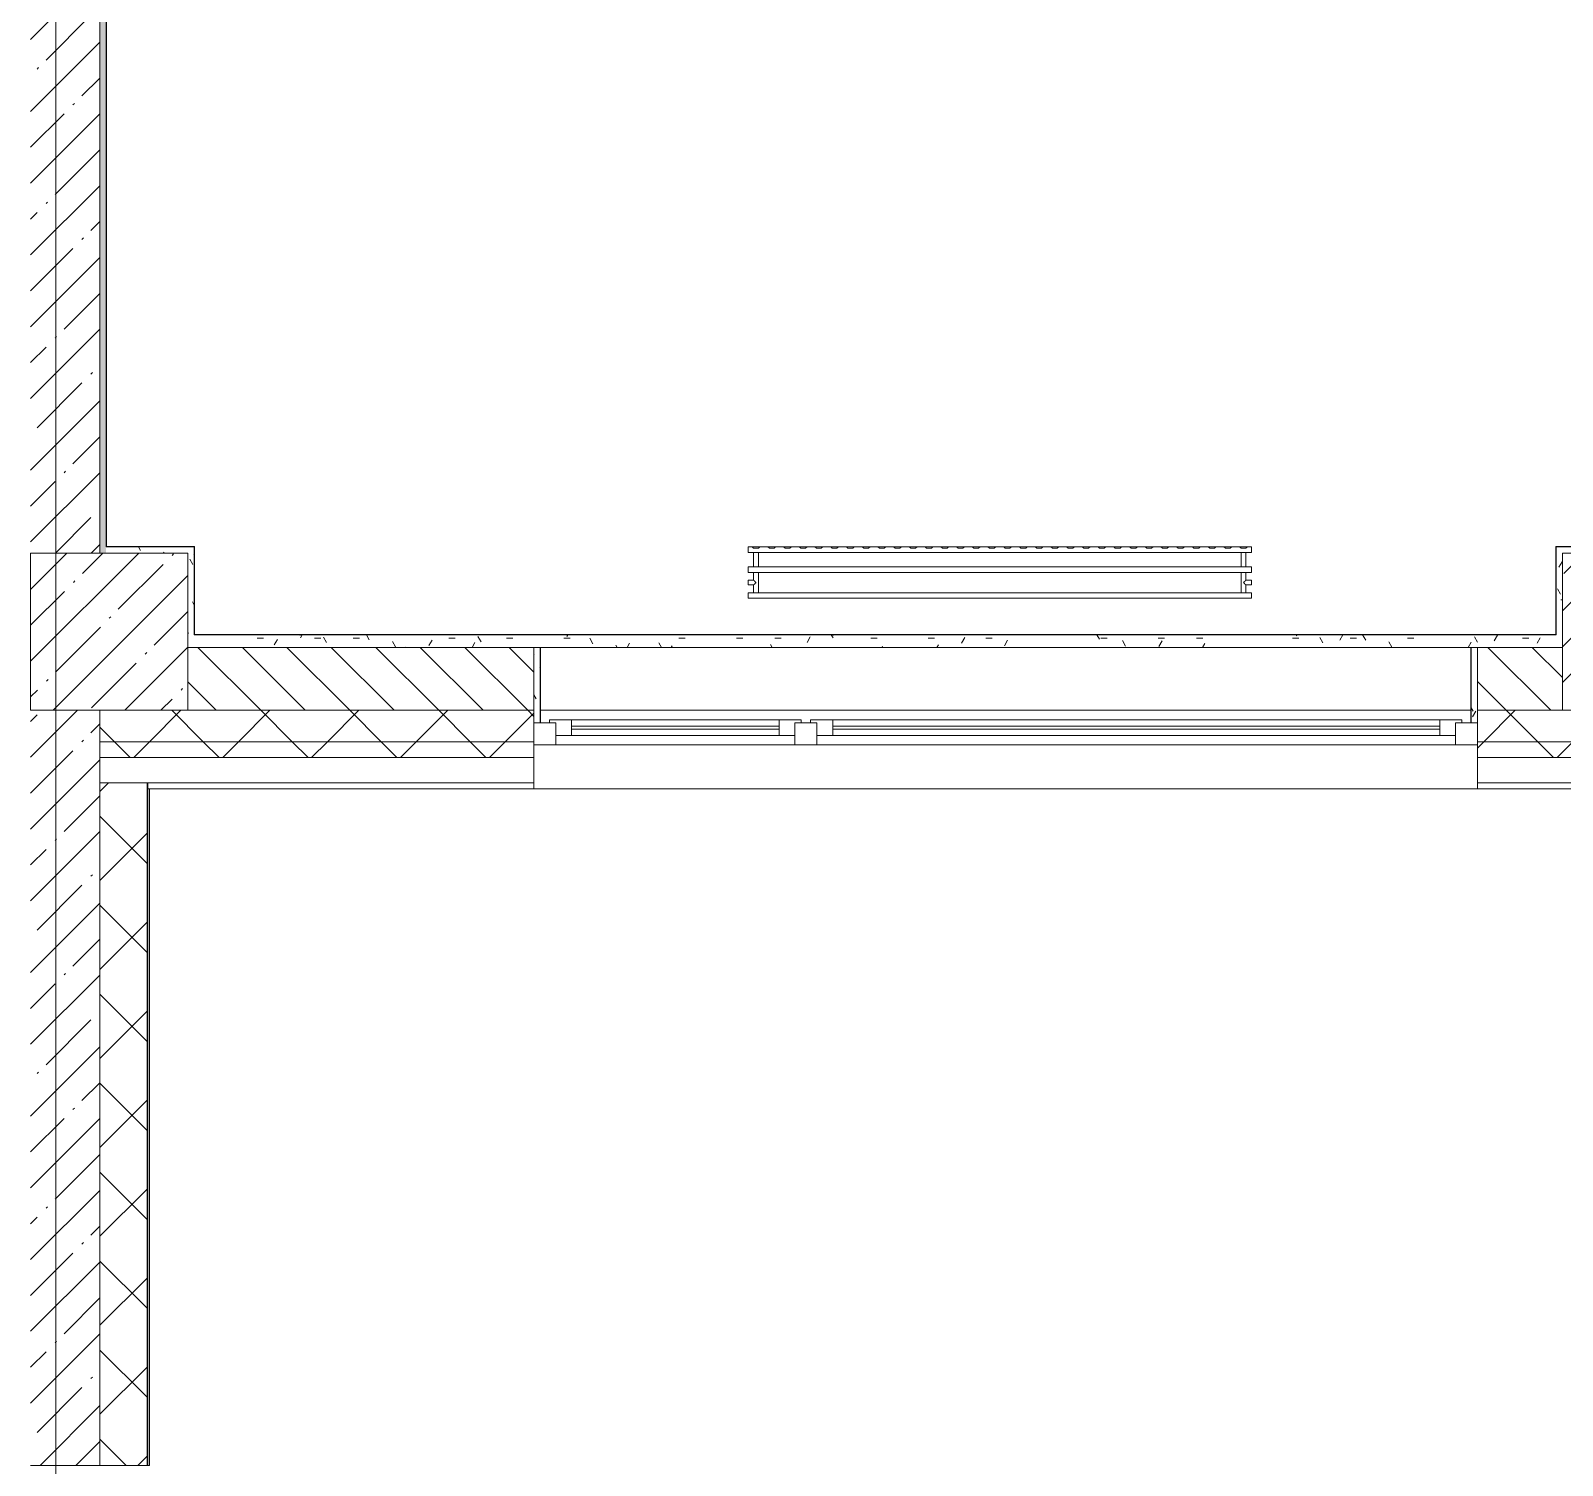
# Model space of a CAD drawing. Header units: millimetres. Extents: x -1113 to 415037, y -3642 to 354837.
# Drawn here: x 364707 to 369577, y 1150 to 5711 of the extents above; entities that cross this region are included whole.
import ezdxf

# ---------------------------------------------------------------- set-up
doc = ezdxf.new("R2010")
doc.units = ezdxf.units.MM
for name, color, linetype, lineweight in [('A-FLOR', 7, 'Continuous', 9), ('A-GLAZ', 7, 'Continuous', 9), ('A-GLAZ-1', 7, 'Continuous', 5), ('A-WALL', 7, 'Continuous', 5), ('I-WALL', 7, 'Continuous', 5), ('S-COLS', 7, 'Continuous', 9), ('S-COLS-1', 7, 'Continuous', 5), ('Оси', 7, 'Continuous', 9)]:
    doc.layers.add(name, color=color, linetype=linetype, lineweight=lineweight)
for name, color, linetype, lineweight, true_color in [('A-WALL-1', 9, 'Continuous', 5, 0x808080), ('A-WALL-FNSH-1', 9, 'Continuous', 5, 0x808080), ('M-EQPM-1', 7, 'Continuous', 9, 0xb2b2b2)]:
    doc.layers.add(name, color=color, linetype=linetype, lineweight=lineweight, true_color=true_color)
pattern_1 = [(45, (289227.4, 1e-08), (-141.42136, 141.42136), []), (135, (289227.4, 1e-08), (-141.42136, -141.42136), [])]
pattern_2 = [(0, (289227.4, 1e-08), (243.84, 60.96), [20.117, -162.763, 20.117, -162.763, -975.36]), (0, (289227.4, 1e-08), (243.84, 60.96), [-365.76, 20.117, -345.643, 20.117, -162.763, -426.72]), (0, (289227.4, 1e-08), (243.84, 60.96), [-914.4, 20.117, -101.803, 20.117, -284.683]), (120, (289318.84, 30.48), (-174.71291, 180.691634), [20.117, -162.763, 20.117, -162.763, -975.36]), (120, (289318.84, 30.48), (-174.71291, 180.691634), [-365.76, 20.117, -345.643, 20.117, -162.763, -426.72]), (120, (289318.84, 30.48), (-174.71291, 180.691634), [-914.4, 20.117, -101.803, 20.117, -284.683]), (240, (289349.32, 152.4), (-69.12709, -241.651634), [20.117, -162.763, 20.117, -162.763, -975.36]), (240, (289349.32, 152.4), (-69.12709, -241.651634), [-365.76, 20.117, -345.643, 20.117, -162.763, -426.72]), (240, (289349.32, 152.4), (-69.12709, -241.651634), [-914.4, 20.117, -101.803, 20.117, -284.683])]

# ---------------------------------------------------------------- blocks, each defined once
blk = doc.blocks.new('BSC_Колонна _Прямоугольная - 500х500-V524-Объем проектирования 3 этажа')
at = {"layer": 'S-COLS-1'}
h = blk.add_hatch(dxfattribs=at)
h.set_pattern_fill('FP_17', color=256, style=0, pattern_type=2)
h.set_pattern_definition([(45, (-75730, -3800), (-114.04925, 114.04925), []), (45, (-75615.95, -3800), (-114.04925, 114.04925), [201.613, -40.323, 6.706, -33.617])])
h.paths.add_polyline_path([(-30, -250), (250, -250), (250, 250), (-250, 250), (-250, -250), (-42.6, -250)])
for p, q in [((250, 250), (-250, 250)), ((-250, 250), (-250, -250)), ((250, -250), (250, 250)), ((-250, -250), (250, -250))]:
    blk.add_line(p, q, dxfattribs=at)
blk = doc.blocks.new('BSC_Колонна _Прямоугольная - 500х500-V525-Объем проектирования 3 этажа')
at = {"layer": 'S-COLS-1'}
h = blk.add_hatch(dxfattribs=at)
h.set_pattern_fill('FP_18', color=256, style=0, pattern_type=2)
h.set_pattern_definition([(45, (-80600, -3800), (-114.04925, 114.04925), []), (45, (-80485.95, -3800), (-114.04925, 114.04925), [201.613, -40.323, 6.706, -33.617])])
h.paths.add_polyline_path([(-250, -250), (250, -250), (250, 250), (-250, 250), (-250, -179.9)])
for p, q in [((250, 250), (-250, 250)), ((-250, 250), (-250, -250)), ((250, -250), (250, 250)), ((-250, -250), (250, -250))]:
    blk.add_line(p, q, dxfattribs=at)
blk = doc.blocks.new('120_Окно_СКБ_2Ст - 120_Окно_СКБ_2Ст 3000х2500 _мал_створка слева_-22809161-Объем проектирования 3 этажа')
at = {"layer": 'A-GLAZ'}
for p, q in [((-1500, -75), (-1500, -5)), ((-1500, -5), (-1430, -5)), ((-1430, -5), (-1430, -75)), ((600, -35), (-1430, -35)), ((-1430, -35), (-1430, -75)), ((-1380, -85), (-1380, -35)), ((550, -85), (550, -35)), ((600, -75), (600, -5)), ((600, -5), (670, -5)), ((600, -75), (600, -35)), ((670, -5), (670, -75)), ((1430, -35), (670, -35)), ((670, -35), (670, -75)), ((720, -85), (720, -35)), ((1380, -85), (1380, -35)), ((1430, -75), (1430, -5)), ((1430, -5), (1500, -5)), ((1430, -75), (1430, -35)), ((1500, -5), (1500, -75)), ((-1430, -75), (-1500, -75)), ((-1430, -75), (-1450, -75)), ((-1450, -75), (-1450, -85)), ((-1450, -85), (620, -85)), ((620, -85), (-1450, -85)), ((670, -75), (600, -75)), ((620, -75), (600, -75)), ((620, -85), (620, -75)), ((670, -75), (650, -75)), ((650, -75), (650, -85)), ((650, -85), (1450, -85)), ((1450, -85), (650, -85)), ((1500, -75), (1430, -75)), ((1450, -75), (1430, -75)), ((1450, -85), (1450, -75))]:
    blk.add_line(p, q, dxfattribs=at)
at = {"layer": 'A-GLAZ-1'}
for p, q in [((1500, -5), (-1500, -5)), ((-1480, -75), (-1450, -75)), ((-1380, -55), (550, -55)), ((550, -65), (-1380, -65)), ((620, -75), (650, -75)), ((720, -55), (1380, -55)), ((1380, -65), (720, -65)), ((1450, -75), (1480, -75))]:
    blk.add_line(p, q, dxfattribs=at)
blk = doc.blocks.new('radiator_prado_classic_z_tip_30_po exemplyaru - Classic Z Тип 30-500-V671-Объем проектирования 3 этажа')
at = {"layer": 'M-EQPM-1'}
for p, q in [((0, 228), (0, 210)), ((1600, 228), (0, 228)), ((0, 210), (0, 228)), ((0, 228), (12.5, 228)), ((0, 210), (1600, 210)), ((17.8, 210), (0, 210)), ((12.5, 228), (37.5, 228)), ((37.5, 228), (12.5, 228)), ((12.5, 228), (37.5, 228)), ((12.5, 228), (17.5, 223)), ((12.5, 228), (17.5, 223)), ((32.5, 223), (17.5, 223)), ((17.5, 223), (32.5, 223)), ((17.5, 210), (17.5, 164)), ((17.5, 210), (17.5, 164)), ((17.8, 210), (17.5, 210)), ((17.5, 210), (17.8, 210)), ((17.8, 210), (17.5, 210)), ((17.5, 210), (32.5, 210)), ((19.7, 210), (17.8, 210)), ((17.8, 210), (19.7, 210)), ((32.2, 210), (17.8, 210)), ((21.2, 210), (19.7, 210)), ((19.7, 210), (25, 210)), ((32.2, 210), (21.2, 210)), ((25, 210), (28.7, 210)), ((28.7, 210), (32.2, 210)), ((32.5, 210), (32.2, 210)), ((32.2, 210), (32.5, 210)), ((32.5, 210), (32.2, 210)), ((1567.8, 210), (32.2, 210)), ((32.5, 223), (37.5, 228)), ((37.5, 228), (32.5, 223)), ((32.5, 164), (32.5, 210)), ((32.5, 164), (32.5, 210)), ((37.5, 228), (62.5, 228)), ((62.5, 228), (87.5, 228)), ((87.5, 228), (62.5, 228)), ((62.5, 228), (87.5, 228)), ((62.5, 228), (67.5, 223)), ((62.5, 228), (67.5, 223)), ((82.5, 223), (67.5, 223)), ((67.5, 223), (82.5, 223)), ((82.5, 223), (87.5, 228)), ((87.5, 228), (82.5, 223)), ((87.5, 228), (112.5, 228)), ((112.5, 228), (137.5, 228)), ((137.5, 228), (112.5, 228)), ((112.5, 228), (137.5, 228)), ((112.5, 228), (117.5, 223)), ((112.5, 228), (117.5, 223)), ((132.5, 223), (117.5, 223)), ((117.5, 223), (132.5, 223)), ((132.5, 223), (137.5, 228)), ((137.5, 228), (132.5, 223)), ((137.5, 228), (162.5, 228)), ((162.5, 228), (187.5, 228)), ((187.5, 228), (162.5, 228)), ((162.5, 228), (187.5, 228)), ((162.5, 228), (167.5, 223)), ((162.5, 228), (167.5, 223)), ((182.5, 223), (167.5, 223)), ((167.5, 223), (182.5, 223)), ((182.5, 223), (187.5, 228)), ((187.5, 228), (182.5, 223)), ((189, 228), (212.5, 228)), ((212.5, 228), (237.5, 228)), ((237.5, 228), (212.5, 228)), ((212.5, 228), (237.5, 228)), ((212.5, 228), (217.5, 223)), ((212.5, 228), (217.5, 223)), ((232.5, 223), (217.5, 223)), ((217.5, 223), (232.5, 223)), ((232.5, 223), (237.5, 228)), ((237.5, 228), (232.5, 223)), ((237.5, 228), (262.5, 228)), ((262.5, 228), (287.5, 228)), ((287.5, 228), (262.5, 228)), ((262.5, 228), (287.5, 228)), ((262.5, 228), (267.5, 223)), ((262.5, 228), (267.5, 223)), ((282.5, 223), (267.5, 223)), ((267.5, 223), (282.5, 223)), ((282.5, 223), (287.5, 228)), ((287.5, 228), (282.5, 223)), ((287.5, 228), (312.5, 228)), ((312.5, 228), (337.5, 228)), ((337.5, 228), (312.5, 228)), ((312.5, 228), (337.5, 228)), ((312.5, 228), (317.5, 223)), ((312.5, 228), (317.5, 223)), ((332.5, 223), (317.5, 223)), ((317.5, 223), (332.5, 223)), ((332.5, 223), (337.5, 228)), ((337.5, 228), (332.5, 223)), ((337.5, 228), (362.5, 228)), ((362.5, 228), (387.5, 228)), ((387.5, 228), (362.5, 228)), ((362.5, 228), (387.5, 228)), ((362.5, 228), (367.5, 223)), ((362.5, 228), (367.5, 223)), ((382.5, 223), (367.5, 223)), ((367.5, 223), (382.5, 223)), ((382.5, 223), (387.5, 228)), ((387.5, 228), (382.5, 223)), ((387.5, 228), (412.5, 228)), ((412.5, 228), (437.5, 228)), ((437.5, 228), (412.5, 228)), ((412.5, 228), (437.5, 228)), ((412.5, 228), (417.5, 223)), ((412.5, 228), (417.5, 223)), ((432.5, 223), (417.5, 223)), ((417.5, 223), (432.5, 223)), ((432.5, 223), (437.5, 228)), ((437.5, 228), (432.5, 223)), ((437.5, 228), (462.5, 228)), ((462.5, 228), (487.5, 228)), ((487.5, 228), (462.5, 228)), ((462.5, 228), (487.5, 228)), ((462.5, 228), (467.5, 223)), ((462.5, 228), (467.5, 223)), ((482.5, 223), (467.5, 223)), ((467.5, 223), (482.5, 223)), ((482.5, 223), (487.5, 228)), ((487.5, 228), (482.5, 223)), ((487.5, 228), (512.5, 228)), ((512.5, 228), (537.5, 228)), ((537.5, 228), (512.5, 228)), ((512.5, 228), (537.5, 228)), ((512.5, 228), (517.5, 223)), ((512.5, 228), (517.5, 223)), ((532.5, 223), (517.5, 223)), ((517.5, 223), (532.5, 223)), ((532.5, 223), (537.5, 228)), ((537.5, 228), (532.5, 223)), ((537.5, 228), (562.5, 228)), ((562.5, 228), (587.5, 228)), ((587.5, 228), (562.5, 228)), ((562.5, 228), (587.5, 228)), ((562.5, 228), (567.5, 223)), ((562.5, 228), (567.5, 223)), ((582.5, 223), (567.5, 223)), ((567.5, 223), (582.5, 223)), ((582.5, 223), (587.5, 228)), ((587.5, 228), (582.5, 223)), ((587.5, 228), (612.5, 228)), ((612.5, 228), (637.5, 228)), ((637.5, 228), (612.5, 228)), ((612.5, 228), (637.5, 228)), ((612.5, 228), (617.5, 223)), ((612.5, 228), (617.5, 223)), ((632.5, 223), (617.5, 223)), ((617.5, 223), (632.5, 223)), ((632.5, 223), (637.5, 228)), ((637.5, 228), (632.5, 223)), ((637.5, 228), (662.5, 228)), ((662.5, 228), (687.5, 228)), ((687.5, 228), (662.5, 228)), ((662.5, 228), (687.5, 228)), ((662.5, 228), (667.5, 223)), ((662.5, 228), (667.5, 223)), ((682.5, 223), (667.5, 223)), ((667.5, 223), (682.5, 223)), ((682.5, 223), (687.5, 228)), ((687.5, 228), (682.5, 223)), ((687.5, 228), (712.5, 228)), ((712.5, 228), (737.5, 228)), ((737.5, 228), (712.5, 228)), ((712.5, 228), (737.5, 228)), ((712.5, 228), (717.5, 223)), ((712.5, 228), (717.5, 223)), ((732.5, 223), (717.5, 223)), ((717.5, 223), (732.5, 223)), ((732.5, 223), (737.5, 228)), ((737.5, 228), (732.5, 223)), ((737.5, 228), (762.5, 228)), ((762.5, 228), (787.5, 228)), ((787.5, 228), (762.5, 228)), ((762.5, 228), (787.5, 228)), ((762.5, 228), (767.5, 223)), ((762.5, 228), (767.5, 223)), ((782.5, 223), (767.5, 223)), ((767.5, 223), (782.5, 223)), ((782.5, 223), (787.5, 228)), ((787.5, 228), (782.5, 223)), ((787.5, 228), (812.5, 228)), ((812.5, 228), (837.5, 228)), ((837.5, 228), (812.5, 228)), ((812.5, 228), (837.5, 228)), ((812.5, 228), (817.5, 223)), ((812.5, 228), (817.5, 223)), ((832.5, 223), (817.5, 223)), ((817.5, 223), (832.5, 223)), ((832.5, 223), (837.5, 228)), ((837.5, 228), (832.5, 223)), ((837.5, 228), (862.5, 228)), ((862.5, 228), (887.5, 228)), ((887.5, 228), (862.5, 228)), ((862.5, 228), (887.5, 228)), ((862.5, 228), (867.5, 223)), ((862.5, 228), (867.5, 223)), ((882.5, 223), (867.5, 223)), ((867.5, 223), (882.5, 223)), ((882.5, 223), (887.5, 228)), ((887.5, 228), (882.5, 223)), ((887.5, 228), (912.5, 228)), ((912.5, 228), (937.5, 228)), ((937.5, 228), (912.5, 228)), ((912.5, 228), (937.5, 228)), ((912.5, 228), (917.5, 223)), ((912.5, 228), (917.5, 223)), ((932.5, 223), (917.5, 223)), ((917.5, 223), (932.5, 223)), ((932.5, 223), (937.5, 228)), ((937.5, 228), (932.5, 223)), ((937.5, 228), (962.5, 228)), ((962.5, 228), (987.5, 228)), ((987.5, 228), (962.5, 228)), ((962.5, 228), (987.5, 228)), ((962.5, 228), (967.5, 223)), ((962.5, 228), (967.5, 223)), ((982.5, 223), (967.5, 223)), ((967.5, 223), (982.5, 223)), ((982.5, 223), (987.5, 228)), ((987.5, 228), (982.5, 223)), ((987.5, 228), (1012.5, 228)), ((1012.5, 228), (1037.5, 228)), ((1037.5, 228), (1012.5, 228)), ((1012.5, 228), (1037.5, 228)), ((1012.5, 228), (1017.5, 223)), ((1012.5, 228), (1017.5, 223)), ((1032.5, 223), (1017.5, 223)), ((1017.5, 223), (1032.5, 223)), ((1032.5, 223), (1037.5, 228)), ((1037.5, 228), (1032.5, 223)), ((1037.5, 228), (1062.5, 228)), ((1062.5, 228), (1087.5, 228)), ((1087.5, 228), (1062.5, 228)), ((1062.5, 228), (1087.5, 228)), ((1062.5, 228), (1067.5, 223)), ((1062.5, 228), (1067.5, 223)), ((1082.5, 223), (1067.5, 223)), ((1067.5, 223), (1082.5, 223)), ((1082.5, 223), (1087.5, 228)), ((1087.5, 228), (1082.5, 223)), ((1087.5, 228), (1112.5, 228)), ((1112.5, 228), (1137.5, 228)), ((1137.5, 228), (1112.5, 228)), ((1112.5, 228), (1137.5, 228)), ((1112.5, 228), (1117.5, 223)), ((1112.5, 228), (1117.5, 223)), ((1132.5, 223), (1117.5, 223)), ((1117.5, 223), (1132.5, 223)), ((1132.5, 223), (1137.5, 228)), ((1137.5, 228), (1132.5, 223)), ((1137.5, 228), (1162.5, 228)), ((1162.5, 228), (1187.5, 228)), ((1187.5, 228), (1162.5, 228)), ((1162.5, 228), (1187.5, 228)), ((1162.5, 228), (1167.5, 223)), ((1162.5, 228), (1167.5, 223)), ((1182.5, 223), (1167.5, 223)), ((1167.5, 223), (1182.5, 223)), ((1182.5, 223), (1187.5, 228)), ((1187.5, 228), (1182.5, 223)), ((1187.5, 228), (1212.5, 228)), ((1212.5, 228), (1237.5, 228)), ((1237.5, 228), (1212.5, 228)), ((1212.5, 228), (1237.5, 228)), ((1212.5, 228), (1217.5, 223)), ((1212.5, 228), (1217.5, 223)), ((1232.5, 223), (1217.5, 223)), ((1217.5, 223), (1232.5, 223)), ((1232.5, 223), (1237.5, 228)), ((1237.5, 228), (1232.5, 223)), ((1237.5, 228), (1262.5, 228)), ((1262.5, 228), (1287.5, 228)), ((1287.5, 228), (1262.5, 228)), ((1262.5, 228), (1287.5, 228)), ((1262.5, 228), (1267.5, 223)), ((1262.5, 228), (1267.5, 223)), ((1282.5, 223), (1267.5, 223)), ((1267.5, 223), (1282.5, 223)), ((1282.5, 223), (1287.5, 228)), ((1287.5, 228), (1282.5, 223)), ((1287.5, 228), (1312.5, 228)), ((1312.5, 228), (1337.5, 228)), ((1337.5, 228), (1312.5, 228)), ((1312.5, 228), (1337.5, 228)), ((1312.5, 228), (1317.5, 223)), ((1312.5, 228), (1317.5, 223)), ((1332.5, 223), (1317.5, 223)), ((1317.5, 223), (1332.5, 223)), ((1332.5, 223), (1337.5, 228)), ((1337.5, 228), (1332.5, 223)), ((1337.5, 228), (1362.5, 228)), ((1362.5, 228), (1387.5, 228)), ((1387.5, 228), (1362.5, 228)), ((1362.5, 228), (1387.5, 228)), ((1362.5, 228), (1367.5, 223)), ((1362.5, 228), (1367.5, 223)), ((1382.5, 223), (1367.5, 223)), ((1367.5, 223), (1382.5, 223)), ((1382.5, 223), (1387.5, 228)), ((1387.5, 228), (1382.5, 223)), ((1387.5, 228), (1412.5, 228)), ((1412.5, 228), (1437.5, 228)), ((1437.5, 228), (1412.5, 228)), ((1412.5, 228), (1437.5, 228)), ((1412.5, 228), (1417.5, 223)), ((1412.5, 228), (1417.5, 223)), ((1432.5, 223), (1417.5, 223)), ((1417.5, 223), (1432.5, 223)), ((1432.5, 223), (1437.5, 228)), ((1437.5, 228), (1432.5, 223)), ((1437.5, 228), (1462.5, 228)), ((1462.5, 228), (1487.5, 228)), ((1487.5, 228), (1462.5, 228)), ((1462.5, 228), (1487.5, 228)), ((1462.5, 228), (1467.5, 223)), ((1462.5, 228), (1467.5, 223)), ((1482.5, 223), (1467.5, 223)), ((1467.5, 223), (1482.5, 223)), ((1482.5, 223), (1487.5, 228)), ((1487.5, 228), (1482.5, 223)), ((1487.5, 228), (1512.5, 228)), ((1512.5, 228), (1537.5, 228)), ((1537.5, 228), (1512.5, 228)), ((1512.5, 228), (1537.5, 228)), ((1512.5, 228), (1517.5, 223)), ((1512.5, 228), (1517.5, 223)), ((1532.5, 223), (1517.5, 223)), ((1517.5, 223), (1532.5, 223)), ((1532.5, 223), (1537.5, 228)), ((1537.5, 228), (1532.5, 223)), ((1537.5, 228), (1562.5, 228)), ((1562.5, 228), (1587.5, 228)), ((1587.5, 228), (1562.5, 228)), ((1562.5, 228), (1587.5, 228)), ((1562.5, 228), (1567.5, 223)), ((1562.5, 228), (1567.5, 223)), ((1582.5, 223), (1567.5, 223)), ((1567.5, 223), (1582.5, 223)), ((1567.5, 210), (1567.5, 164)), ((1567.5, 210), (1567.5, 164)), ((1567.8, 210), (1567.5, 210)), ((1567.5, 210), (1582.5, 210)), ((1567.8, 210), (1567.5, 210)), ((1567.5, 210), (1567.8, 210)), ((1582.2, 210), (1567.8, 210)), ((1568.5, 210), (1567.8, 210)), ((1567.8, 210), (1569.7, 210)), ((1582.2, 210), (1568.5, 210)), ((1569.7, 210), (1571.2, 210)), ((1571.2, 210), (1573.1, 210)), ((1573.1, 210), (1575, 210)), ((1575, 210), (1576.9, 210)), ((1576.9, 210), (1578.7, 210)), ((1578.7, 210), (1580.3, 210)), ((1580.3, 210), (1581.5, 210)), ((1581.5, 210), (1582.2, 210)), ((1582.5, 210), (1582.2, 210)), ((1582.5, 210), (1582.2, 210)), ((1582.2, 210), (1582.5, 210)), ((1600, 210), (1582.2, 210)), ((1582.5, 223), (1587.5, 228)), ((1587.5, 228), (1582.5, 223)), ((1582.5, 164), (1582.5, 210)), ((1582.5, 164), (1582.5, 210)), ((1587.5, 228), (1600, 228)), ((1600, 210), (1600, 228)), ((1600, 228), (1600, 210)), ((1600, 164), (0, 164)), ((0, 164), (0, 146)), ((0, 146), (0, 164)), ((0, 164), (17.8, 164)), ((17.8, 164), (17.5, 164)), ((17.5, 164), (17.8, 164)), ((17.8, 164), (17.5, 164)), ((17.5, 164), (32.5, 164)), ((32.2, 164), (17.8, 164)), ((17.8, 164), (32.2, 164)), ((32.2, 164), (17.8, 164)), ((32.5, 164), (32.2, 164)), ((32.2, 164), (32.5, 164)), ((32.5, 164), (32.2, 164)), ((32.2, 164), (1567.8, 164)), ((1567.8, 164), (1567.5, 164)), ((1567.5, 164), (1582.5, 164)), ((1567.8, 164), (1567.5, 164)), ((1567.5, 164), (1567.8, 164)), ((1582.2, 164), (1567.8, 164)), ((1573.1, 164), (1567.8, 164)), ((1567.8, 164), (1568.5, 164)), ((1568.5, 164), (1571.2, 164)), ((1571.2, 164), (1573.1, 164)), ((1578.7, 164), (1573.1, 164)), ((1573.1, 164), (1576.9, 164)), ((1576.9, 164), (1580.3, 164)), ((1582.2, 164), (1578.7, 164)), ((1580.3, 164), (1582.2, 164)), ((1582.5, 164), (1582.2, 164)), ((1582.5, 164), (1582.2, 164)), ((1582.2, 164), (1582.5, 164)), ((1582.2, 164), (1600, 164)), ((1600, 146), (1600, 164)), ((1600, 164), (1600, 146)), ((0, 146), (1600, 146)), ((18.5, 146), (0, 146)), ((17.5, 121.5), (0, 121.5)), ((17.5, 121.5), (0, 121.5)), ((0, 121.5), (0, 120.5)), ((0, 106.5), (0, 121.5)), ((0, 120.5), (0, 107.5)), ((0, 120.5), (0, 119.3)), ((0, 114), (0, 120.5)), ((0, 120.5), (0, 120.5)), ((0, 119.3), (0, 117.8)), ((0, 117.8), (0, 114)), ((0, 114), (0, 110.3)), ((0, 107.5), (0, 114)), ((0, 110.3), (0, 108.7)), ((0, 108.7), (0, 107.5)), ((0, 107.5), (0, 106.5)), ((0, 107.5), (0, 107.5)), ((0, 106.5), (17.5, 106.5)), ((0, 106.5), (17.5, 106.5)), ((17.5, 146), (17.5, 121.5)), ((17.5, 146), (17.5, 121.5)), ((17.5, 146), (18.5, 146)), ((18.5, 146), (17.5, 146)), ((17.5, 146), (18.5, 146)), ((32.5, 146), (17.5, 146)), ((17.5, 106.5), (17.5, 82)), ((17.5, 106.5), (17.5, 82)), ((18.5, 146), (32.2, 146)), ((21.2, 146), (18.5, 146)), ((18.5, 146), (32.2, 146)), ((25, 146), (21.2, 146)), ((30.3, 146), (25, 146)), ((32.2, 146), (30.3, 146)), ((32.2, 146), (32.5, 146)), ((32.5, 146), (32.2, 146)), ((32.2, 146), (32.5, 146)), ((1567.8, 146), (32.2, 146)), ((32.5, 82), (32.5, 146)), ((32.5, 82), (32.5, 146)), ((1567.5, 146), (1567.5, 82)), ((1567.5, 146), (1567.5, 82)), ((1567.5, 146), (1567.8, 146)), ((1582.5, 146), (1567.5, 146)), ((1567.5, 146), (1567.8, 146)), ((1567.8, 146), (1567.5, 146)), ((1567.8, 146), (1581.5, 146)), ((1567.8, 146), (1581.5, 146)), ((1568.5, 146), (1567.8, 146)), ((1571.2, 146), (1568.5, 146)), ((1581.5, 146), (1571.2, 146)), ((1581.5, 146), (1582.5, 146)), ((1581.5, 146), (1582.5, 146)), ((1582.5, 146), (1581.5, 146)), ((1600, 146), (1581.5, 146)), ((1582.5, 121.5), (1582.5, 146)), ((1582.5, 121.5), (1582.5, 146)), ((1600, 121.5), (1582.5, 121.5)), ((1600, 121.5), (1582.5, 121.5)), ((1582.5, 82), (1582.5, 106.5)), ((1582.5, 106.5), (1600, 106.5)), ((1582.5, 82), (1582.5, 106.5)), ((1582.5, 106.5), (1600, 106.5)), ((1600, 121.5), (1600, 106.5)), ((1600, 120.5), (1600, 121.5)), ((1600, 121.5), (1600, 120.5)), ((1600, 120.5), (1600, 121.5)), ((1600, 107.5), (1600, 120.5)), ((1600, 120.5), (1600, 107.5)), ((1600, 107.5), (1600, 120.5)), ((1600, 106.5), (1600, 107.5)), ((1600, 107.5), (1600, 106.5)), ((1600, 106.5), (1600, 107.5)), ((1600, 82), (0, 82)), ((0, 82), (0, 64)), ((0, 64), (0, 82)), ((0, 82), (18.5, 82)), ((1600, 64), (0, 64)), ((0, 64), (1600, 64)), ((18.5, 82), (17.5, 82)), ((17.5, 82), (18.5, 82)), ((18.5, 82), (17.5, 82)), ((17.5, 82), (32.5, 82)), ((30.3, 82), (18.5, 82)), ((18.5, 82), (19.7, 82)), ((32.2, 82), (18.5, 82)), ((19.7, 82), (32.2, 82)), ((32.2, 82), (30.3, 82)), ((32.5, 82), (32.2, 82)), ((32.2, 82), (32.5, 82)), ((32.5, 82), (32.2, 82)), ((32.2, 82), (1567.8, 82)), ((1567.8, 82), (1567.5, 82)), ((1567.5, 82), (1582.5, 82)), ((1567.8, 82), (1567.5, 82)), ((1567.5, 82), (1567.8, 82)), ((1581.5, 82), (1567.8, 82)), ((1580.3, 82), (1567.8, 82)), ((1567.8, 82), (1571.2, 82)), ((1571.2, 82), (1576.9, 82)), ((1576.9, 82), (1580.3, 82)), ((1581.5, 82), (1580.3, 82)), ((1580.3, 82), (1581.5, 82)), ((1582.5, 82), (1581.5, 82)), ((1582.5, 82), (1581.5, 82)), ((1581.5, 82), (1582.5, 82)), ((1581.5, 82), (1600, 82)), ((1600, 64), (1600, 82)), ((1600, 82), (1600, 64))]:
    blk.add_line(p, q, dxfattribs=at)
for points, knots in [([(18.5, 120.5), (18.4, 120.6), (18.3, 120.7), (18.1, 120.9), (17.9, 121.1), (17.8, 121.2), (17.7, 121.3), (17.5, 121.5), (17.5, 121.5), (17.5, 121.5)], [0.7142857, 0.7142857, 0.7142857, 0.7142857, 0.75, 0.7857143, 0.8214286, 0.8571429, 0.8928571, 0.9285714, 1, 1, 1, 1]), ([(17.5, 121.5), (17.5, 121.5), (17.5, 121.5), (17.7, 121.3), (17.8, 121.2), (17.9, 121.1), (18.1, 120.9), (18.3, 120.7), (18.4, 120.6), (18.5, 120.5)], [0, 0, 0, 0, 0.0714286, 0.1071429, 0.1428571, 0.1785714, 0.2142857, 0.25, 0.2857143, 0.2857143, 0.2857143, 0.2857143]), ([(17.5, 121.5), (17.5, 121.5), (17.5, 121.5), (17.7, 121.3), (17.8, 121.2), (17.9, 121.1), (18.1, 120.9), (18.3, 120.7), (18.4, 120.6), (18.5, 120.5)], [0, 0, 0, 0, 0.0714286, 0.1071429, 0.1428571, 0.1785714, 0.2142857, 0.25, 0.2857143, 0.2857143, 0.2857143, 0.2857143]), ([(25, 114), (24.5, 114.5), (23.6, 115.4), (22.4, 116.6), (21.6, 117.4), (21.1, 117.9), (20.8, 118.2), (20.5, 118.5), (20.2, 118.8), (19.8, 119.1), (19.6, 119.4), (19.3, 119.7), (19, 120), (18.7, 120.3), (18.5, 120.5), (18.3, 120.7), (18.1, 120.9), (17.9, 121.1), (17.8, 121.2), (17.7, 121.3), (17.5, 121.5), (17.5, 121.5), (17.5, 121.5)], [0, 0, 0, 0, 0.142857, 0.285714, 0.357143, 0.392857, 0.428571, 0.464286, 0.5, 0.535714, 0.571429, 0.607143, 0.642857, 0.678571, 0.714286, 0.75, 0.785714, 0.821429, 0.857143, 0.892857, 0.928571, 1, 1, 1, 1]), ([(17.5, 106.5), (17.5, 106.5), (17.5, 106.5), (17.7, 106.7), (17.8, 106.8), (17.9, 106.9), (18.1, 107.1), (18.3, 107.3), (18.5, 107.5), (18.7, 107.7), (19, 108), (19.3, 108.3), (19.6, 108.6), (19.8, 108.9), (20.3, 109.3), (20.7, 109.7), (21.1, 110.1), (21.6, 110.6), (22.4, 111.4), (23.6, 112.6), (24.5, 113.5), (25, 114)], [0, 0, 0, 0, 0.071429, 0.107143, 0.142857, 0.178571, 0.214286, 0.25, 0.285714, 0.321429, 0.357143, 0.392857, 0.428571, 0.464286, 0.5, 0.571429, 0.607143, 0.642857, 0.714286, 0.857143, 1, 1, 1, 1]), ([(17.5, 106.5), (17.5, 106.5), (17.5, 106.5), (17.7, 106.7), (17.8, 106.8), (17.9, 106.9), (18.1, 107.1), (18.3, 107.3), (18.4, 107.4), (18.5, 107.5)], [0, 0, 0, 0, 0.0714286, 0.1071429, 0.1428571, 0.1785714, 0.2142857, 0.25, 0.2857143, 0.2857143, 0.2857143, 0.2857143]), ([(18.5, 107.5), (18.4, 107.4), (18.3, 107.3), (18.1, 107.1), (17.9, 106.9), (17.8, 106.8), (17.7, 106.7), (17.5, 106.5), (17.5, 106.5), (17.5, 106.5)], [0.7142857, 0.7142857, 0.7142857, 0.7142857, 0.75, 0.7857143, 0.8214286, 0.8571429, 0.8928571, 0.9285714, 1, 1, 1, 1]), ([(18.5, 107.5), (18.4, 107.4), (18.3, 107.3), (18.1, 107.1), (17.9, 106.9), (17.8, 106.8), (17.7, 106.7), (17.5, 106.5), (17.5, 106.5), (17.5, 106.5)], [0.7142857, 0.7142857, 0.7142857, 0.7142857, 0.75, 0.7857143, 0.8214286, 0.8571429, 0.8928571, 0.9285714, 1, 1, 1, 1]), ([(22.1, 116.9), (21.9, 117.1), (21.6, 117.4), (21.1, 117.9), (20.8, 118.2), (20.5, 118.5), (20.2, 118.8), (19.9, 119.2), (19.7, 119.3), (19.6, 119.4)], [0.2857143, 0.2857143, 0.2857143, 0.2857143, 0.3571429, 0.3928571, 0.4285714, 0.4642857, 0.5, 0.5357143, 0.5714286, 0.5714286, 0.5714286, 0.5714286]), ([(19.6, 119.4), (19.7, 119.3), (19.9, 119.2), (20.3, 118.7), (20.6, 118.4), (20.8, 118.2)], [0.4285714, 0.4285714, 0.4285714, 0.4285714, 0.4642857, 0.5, 0.5714286, 0.5714286, 0.5714286, 0.5714286]), ([(19.6, 119.4), (19.7, 119.3), (19.8, 119.1), (20.3, 118.7), (20.7, 118.3), (21.1, 117.9), (21.6, 117.4), (21.9, 117.1), (22.1, 116.9)], [0.4285714, 0.4285714, 0.4285714, 0.4285714, 0.4642857, 0.5, 0.5714286, 0.6071429, 0.6428571, 0.7142857, 0.7142857, 0.7142857, 0.7142857]), ([(19.6, 108.6), (19.7, 108.7), (19.9, 108.8), (20.3, 109.3), (20.7, 109.7), (21.1, 110.1), (21.6, 110.6), (21.9, 110.9), (22.1, 111.1)], [0.4285714, 0.4285714, 0.4285714, 0.4285714, 0.4642857, 0.5, 0.5714286, 0.6071429, 0.6428571, 0.7142857, 0.7142857, 0.7142857, 0.7142857]), ([(22.1, 111.1), (21.9, 110.9), (21.6, 110.6), (21.1, 110.1), (20.8, 109.8), (20.5, 109.5), (20.2, 109.2), (19.8, 108.9), (19.7, 108.7), (19.6, 108.6)], [0.2857143, 0.2857143, 0.2857143, 0.2857143, 0.3571429, 0.3928571, 0.4285714, 0.4642857, 0.5, 0.5357143, 0.5714286, 0.5714286, 0.5714286, 0.5714286]), ([(20.8, 118.2), (20.9, 118.1), (21.1, 117.9), (21.6, 117.4), (21.9, 117.1), (22.1, 116.9)], [0.5714286, 0.5714286, 0.5714286, 0.5714286, 0.6071429, 0.6428571, 0.7142857, 0.7142857, 0.7142857, 0.7142857]), ([(22.1, 111.1), (21.9, 110.9), (21.6, 110.6), (21.1, 110.1), (20.9, 109.9), (20.8, 109.8)], [0.2857143, 0.2857143, 0.2857143, 0.2857143, 0.3571429, 0.3928571, 0.4285714, 0.4285714, 0.4285714, 0.4285714]), ([(1575, 114), (1575.5, 114.5), (1576.4, 115.4), (1577.6, 116.6), (1578.4, 117.4), (1578.9, 117.9), (1579.2, 118.2), (1579.5, 118.5), (1579.8, 118.8), (1580.1, 119.2), (1580.4, 119.4), (1580.7, 119.7), (1581, 120), (1581.3, 120.3), (1581.5, 120.5), (1581.7, 120.7), (1581.9, 120.9), (1582.1, 121.1), (1582.2, 121.2), (1582.3, 121.3), (1582.5, 121.5), (1582.5, 121.5), (1582.5, 121.5)], [0, 0, 0, 0, 0.142857, 0.285714, 0.357143, 0.392857, 0.428571, 0.464286, 0.5, 0.535714, 0.571429, 0.607143, 0.642857, 0.678571, 0.714286, 0.75, 0.785714, 0.821429, 0.857143, 0.892857, 0.928571, 1, 1, 1, 1]), ([(1582.5, 106.5), (1582.5, 106.5), (1582.5, 106.5), (1582.3, 106.7), (1582.2, 106.8), (1582.1, 106.9), (1581.9, 107.1), (1581.7, 107.3), (1581.5, 107.5), (1581.3, 107.7), (1581, 108), (1580.7, 108.3), (1580.4, 108.6), (1580.1, 108.8), (1579.7, 109.3), (1579.3, 109.7), (1578.9, 110.1), (1578.4, 110.6), (1577.6, 111.4), (1576.4, 112.6), (1575.5, 113.5), (1575, 114)], [0, 0, 0, 0, 0.071429, 0.107143, 0.142857, 0.178571, 0.214286, 0.25, 0.285714, 0.321429, 0.357143, 0.392857, 0.428571, 0.464286, 0.5, 0.571429, 0.607143, 0.642857, 0.714286, 0.857143, 1, 1, 1, 1]), ([(1580.4, 119.4), (1580.3, 119.3), (1580.1, 119.2), (1579.7, 118.7), (1579.3, 118.3), (1578.9, 117.9), (1578.4, 117.4), (1578.1, 117.1), (1577.9, 116.9)], [0.4285714, 0.4285714, 0.4285714, 0.4285714, 0.4642857, 0.5, 0.5714286, 0.6071429, 0.6428571, 0.7142857, 0.7142857, 0.7142857, 0.7142857]), ([(1579.2, 118.2), (1579.1, 118.1), (1578.9, 117.9), (1578.4, 117.4), (1578.1, 117.1), (1577.9, 116.9)], [0.5714286, 0.5714286, 0.5714286, 0.5714286, 0.6071429, 0.6428571, 0.7142857, 0.7142857, 0.7142857, 0.7142857]), ([(1577.9, 116.9), (1578.1, 117.1), (1578.4, 117.4), (1578.9, 117.9), (1579.1, 118.1), (1579.2, 118.2)], [0.2857143, 0.2857143, 0.2857143, 0.2857143, 0.3571429, 0.3928571, 0.4285714, 0.4285714, 0.4285714, 0.4285714]), ([(1577.9, 111.1), (1578.1, 110.9), (1578.4, 110.6), (1578.9, 110.1), (1579.2, 109.8), (1579.5, 109.5), (1579.8, 109.2), (1580.1, 108.8), (1580.3, 108.7), (1580.4, 108.6)], [0.2857143, 0.2857143, 0.2857143, 0.2857143, 0.3571429, 0.3928571, 0.4285714, 0.4642857, 0.5, 0.5357143, 0.5714286, 0.5714286, 0.5714286, 0.5714286]), ([(1577.9, 111.1), (1578.1, 110.9), (1578.4, 110.6), (1578.9, 110.1), (1579.1, 109.9), (1579.2, 109.8)], [0.2857143, 0.2857143, 0.2857143, 0.2857143, 0.3571429, 0.3928571, 0.4285714, 0.4285714, 0.4285714, 0.4285714]), ([(1579.2, 109.8), (1579.1, 109.9), (1578.9, 110.1), (1578.4, 110.6), (1578.1, 110.9), (1577.9, 111.1)], [0.5714286, 0.5714286, 0.5714286, 0.5714286, 0.6071429, 0.6428571, 0.7142857, 0.7142857, 0.7142857, 0.7142857]), ([(1580.4, 119.4), (1580.3, 119.3), (1580.1, 119.2), (1579.7, 118.7), (1579.4, 118.4), (1579.2, 118.2)], [0.4285714, 0.4285714, 0.4285714, 0.4285714, 0.4642857, 0.5, 0.5714286, 0.5714286, 0.5714286, 0.5714286]), ([(1580.4, 108.6), (1580.3, 108.7), (1580.1, 108.8), (1579.7, 109.3), (1579.4, 109.6), (1579.2, 109.8)], [0.4285714, 0.4285714, 0.4285714, 0.4285714, 0.4642857, 0.5, 0.5714286, 0.5714286, 0.5714286, 0.5714286]), ([(1582.5, 121.5), (1582.5, 121.5), (1582.5, 121.5), (1582.3, 121.3), (1582.2, 121.2), (1582.1, 121.1), (1581.9, 120.9), (1581.7, 120.7), (1581.6, 120.6), (1581.5, 120.5)], [0, 0, 0, 0, 0.0714286, 0.1071429, 0.1428571, 0.1785714, 0.2142857, 0.25, 0.2857143, 0.2857143, 0.2857143, 0.2857143]), ([(1582.5, 121.5), (1582.5, 121.5), (1582.5, 121.5), (1582.3, 121.3), (1582.2, 121.2), (1582.1, 121.1), (1581.9, 120.9), (1581.7, 120.7), (1581.6, 120.6), (1581.5, 120.5)], [0, 0, 0, 0, 0.0714286, 0.1071429, 0.1428571, 0.1785714, 0.2142857, 0.25, 0.2857143, 0.2857143, 0.2857143, 0.2857143]), ([(1581.5, 120.5), (1581.6, 120.6), (1581.7, 120.7), (1581.9, 120.9), (1582.1, 121.1), (1582.2, 121.2), (1582.3, 121.3), (1582.5, 121.5), (1582.5, 121.5), (1582.5, 121.5)], [0.7142857, 0.7142857, 0.7142857, 0.7142857, 0.75, 0.7857143, 0.8214286, 0.8571429, 0.8928571, 0.9285714, 1, 1, 1, 1]), ([(1581.5, 107.5), (1581.6, 107.4), (1581.7, 107.3), (1581.9, 107.1), (1582.1, 106.9), (1582.2, 106.8), (1582.3, 106.7), (1582.5, 106.5), (1582.5, 106.5), (1582.5, 106.5)], [0.7142857, 0.7142857, 0.7142857, 0.7142857, 0.75, 0.7857143, 0.8214286, 0.8571429, 0.8928571, 0.9285714, 1, 1, 1, 1]), ([(1581.5, 107.5), (1581.6, 107.4), (1581.7, 107.3), (1581.9, 107.1), (1582.1, 106.9), (1582.2, 106.8), (1582.3, 106.7), (1582.5, 106.5), (1582.5, 106.5), (1582.5, 106.5)], [0.7142857, 0.7142857, 0.7142857, 0.7142857, 0.75, 0.7857143, 0.8214286, 0.8571429, 0.8928571, 0.9285714, 1, 1, 1, 1]), ([(1582.5, 106.5), (1582.5, 106.5), (1582.5, 106.5), (1582.3, 106.7), (1582.2, 106.8), (1582.1, 106.9), (1581.9, 107.1), (1581.7, 107.3), (1581.6, 107.4), (1581.5, 107.5)], [0, 0, 0, 0, 0.0714286, 0.1071429, 0.1428571, 0.1785714, 0.2142857, 0.25, 0.2857143, 0.2857143, 0.2857143, 0.2857143])]:
    blk.add_open_spline(points, degree=3, knots=knots, dxfattribs=at)
for points in [[(19.6, 119.4), (19.5, 119.5), (19.3, 119.7), (19, 120), (18.7, 120.3), (18.6, 120.4), (18.5, 120.5)], [(18.5, 120.5), (18.6, 120.4), (18.7, 120.3), (19, 120), (19.3, 119.7), (19.5, 119.5), (19.6, 119.4)], [(18.5, 120.5), (18.6, 120.4), (18.7, 120.3), (19, 120), (19.3, 119.7), (19.5, 119.5), (19.6, 119.4)], [(18.5, 107.5), (18.6, 107.6), (18.7, 107.7), (19, 108), (19.3, 108.3), (19.5, 108.5), (19.6, 108.6)], [(19.6, 108.6), (19.5, 108.5), (19.3, 108.3), (19, 108), (18.7, 107.7), (18.6, 107.6), (18.5, 107.5)], [(19.6, 108.6), (19.5, 108.5), (19.3, 108.3), (19, 108), (18.7, 107.7), (18.6, 107.6), (18.5, 107.5)], [(20.8, 109.8), (20.7, 109.7), (20.5, 109.5), (20.2, 109.2), (19.9, 108.8), (19.7, 108.7), (19.6, 108.6)], [(25, 114), (24.5, 114.5), (23.6, 115.4), (22.6, 116.4), (22.1, 116.9)], [(22.1, 116.9), (22.6, 116.4), (23.6, 115.4), (24.5, 114.5), (25, 114)], [(22.1, 116.9), (22.6, 116.4), (23.6, 115.4), (24.5, 114.5), (25, 114)], [(25, 114), (24.5, 113.5), (23.6, 112.6), (22.6, 111.6), (22.1, 111.1)], [(25, 114), (24.5, 113.5), (23.6, 112.6), (22.6, 111.6), (22.1, 111.1)], [(22.1, 111.1), (22.6, 111.6), (23.1, 112.1), (23.6, 112.6)], [(23.6, 112.6), (24, 113), (24.5, 113.5), (25, 114)], [(1577.9, 116.9), (1577.4, 116.4), (1576.4, 115.4), (1575.5, 114.5), (1575, 114)], [(1577.9, 116.9), (1577.4, 116.4), (1576.4, 115.4), (1575.5, 114.5), (1575, 114)], [(1575, 114), (1575.5, 114.5), (1576.4, 115.4), (1577.4, 116.4), (1577.9, 116.9)], [(1575, 114), (1575.5, 113.5), (1576.4, 112.6), (1577.4, 111.6), (1577.9, 111.1)], [(1575, 114), (1575.5, 113.5), (1576.4, 112.6), (1577.4, 111.6), (1577.9, 111.1)], [(1577.9, 111.1), (1577.4, 111.6), (1576.4, 112.6), (1575.5, 113.5), (1575, 114)], [(1579.2, 118.2), (1579.3, 118.3), (1579.5, 118.5), (1579.8, 118.8), (1580.1, 119.2), (1580.3, 119.3), (1580.4, 119.4)], [(1579.2, 109.8), (1579.3, 109.7), (1579.5, 109.5), (1579.8, 109.2), (1580.1, 108.8), (1580.3, 108.7), (1580.4, 108.6)], [(1581.5, 120.5), (1581.4, 120.4), (1581.3, 120.3), (1581, 120), (1580.7, 119.7), (1580.5, 119.5), (1580.4, 119.4)], [(1581.5, 120.5), (1581.4, 120.4), (1581.3, 120.3), (1581, 120), (1580.7, 119.7), (1580.5, 119.5), (1580.4, 119.4)], [(1580.4, 119.4), (1580.5, 119.5), (1580.7, 119.7), (1581, 120), (1581.3, 120.3), (1581.4, 120.4), (1581.5, 120.5)], [(1580.4, 108.6), (1580.5, 108.5), (1580.7, 108.3), (1581, 108), (1581.3, 107.7), (1581.4, 107.6), (1581.5, 107.5)], [(1580.4, 108.6), (1580.5, 108.5), (1580.7, 108.3), (1581, 108), (1581.3, 107.7), (1581.4, 107.6), (1581.5, 107.5)], [(1581.5, 107.5), (1581.4, 107.6), (1581.3, 107.7), (1581, 108), (1580.7, 108.3), (1580.5, 108.5), (1580.4, 108.6)]]:
    blk.add_open_spline(points, degree=3, dxfattribs=at)

msp = doc.modelspace()

# ---------------------------------------------------------------- hatches: boundary and pattern name
at = {"layer": 'A-WALL'}
h = msp.add_hatch(dxfattribs=at)
h.set_pattern_fill('FP_2', color=256, style=0, pattern_type=2)
h.set_pattern_definition([(135, (289227.4, 1e-08), (-70.71068, -70.71068), [])])
h.paths.add_polyline_path([(370077.4, 3550), (370627.4, 3550), (370627.4, 3750), (370077.4, 3750)])
h.paths.add_polyline_path([(369353.2, 3550), (369577.4, 3550), (369577.4, 3750), (369307.4, 3750), (369307.4, 3550)])
h.paths.add_polyline_path([(372072.6, 3550), (372427.4, 3550), (372427.4, 3750), (371527.4, 3750), (371528.7, 3550)])
h.paths.add_polyline_path([(373327.4, 3550), (373427.4, 3550), (373427.4, 3750), (373327.4, 3750), (373327.4, 3555.3)])
h.paths.add_polyline_path([(365207.4, 3550), (366307.4, 3550), (366307.4, 3750), (365207.4, 3750), (365207.4, 3566.7)])
h = msp.add_hatch(dxfattribs=at)
h.set_pattern_fill('FP_24', color=256, style=0, pattern_type=2)
h.set_pattern_definition(pattern_1)
h.paths.add_polyline_path([(373707.4, 3450), (373929, 3450), (373927.4, 3550), (373327.4, 3550), (373327.4, 3450), (373704.3, 3450)])
h.paths.add_polyline_path([(372427.4, 3450), (372427.4, 3550), (371527.4, 3550), (371528.7, 3450), (372344.5, 3450)])
h.paths.add_polyline_path([(370097.4, 3450), (370627.4, 3450), (370627.4, 3550), (369307.4, 3550), (369307.4, 3450), (370077.4, 3450)])
h.paths.add_polyline_path([(366089.8, 3450), (366307.4, 3450), (366307.4, 3550), (364927.4, 3550), (364927.4, 3450), (365227.4, 3450)])
h = msp.add_hatch(dxfattribs=at)
h.set_pattern_fill('FP_24', color=256, style=0, pattern_type=2)
h.set_pattern_definition(pattern_1)
h.paths.add_polyline_path([(373704.3, 3400), (374029, 3400), (374029, 3450), (373327.4, 3450), (373327.4, 3400)])
h.paths.add_polyline_path([(371527.4, 3400), (372427.4, 3400), (372427.4, 3450), (371527.4, 3450), (371527.4, 3430.4)])
h.paths.add_polyline_path([(370440.9, 3400), (370627.4, 3400), (370627.4, 3450), (369307.4, 3450), (369307.4, 3400), (369353.2, 3400)])
h.paths.add_polyline_path([(366307.4, 3400), (366307.4, 3450), (364927.4, 3450), (364927.4, 3400), (366089.8, 3400)])
h = msp.add_hatch(dxfattribs=at)
h.set_pattern_fill('FP_24', color=256, style=0, pattern_type=2)
h.set_pattern_definition(pattern_1)
h.paths.add_polyline_path([(365077.4, -250), (365077.4, 350), (364927.4, 350), (364927.4, -250)])
h.paths.add_polyline_path([(365077.4, 1150), (365077.4, 3320), (364927.4, 3320), (364927.4, 1150)])
at = {"layer": 'I-WALL'}
h = msp.add_hatch(dxfattribs=at)
h.set_pattern_fill('FP_191', color=256, style=0, pattern_type=2)
h.set_pattern_definition(pattern_2)
h.paths.add_polyline_path([(364927.4, 4050), (364947.4, 4050), (364946.4, 10880), (364927.4, 10900), (364927.4, 4050)])
h.paths.add_polyline_path([(364947.4, 10880), (364947.4, 10900), (364927.4, 10900)])
h = msp.add_hatch(dxfattribs=at)
h.set_pattern_fill('FP_1', color=256, style=0, pattern_type=2)
h.set_pattern_definition([(45, (289227.4, 1e-08), (-114.04925, 114.04925), []), (45, (289341.45, 1e-08), (-114.04925, 114.04925), [201.612, -40.322, 6.706, -33.617])])
h.paths.add_polyline_path([(364707.4, 120), (364927.4, 120), (364927.4, 350), (364707.4, 350), (364707.4, 140)])
h.paths.add_polyline_path([(364707.4, 1150), (364927.4, 1150), (364927.4, 3550), (364707.4, 3550), (364707.4, 1620)])
h.paths.add_polyline_path([(364707.4, 4050), (364927.4, 4050), (364927.4, 7900), (364707.4, 7900), (364707.4, 4483.7)])
h = msp.add_hatch(dxfattribs=at)
h.set_pattern_fill('FP_191', color=256, style=0, pattern_type=2)
h.set_pattern_definition(pattern_2)
h.paths.add_polyline_path([(365207.4, 4050), (365227.4, 4050), (365227.4, 4070), (364948.4, 4070), (364948.4, 4050), (365002.1, 4050)])
h = msp.add_hatch(dxfattribs=at)
h.set_pattern_fill('FP_191', color=256, style=0, pattern_type=2)
h.set_pattern_definition(pattern_2)
h.paths.add_polyline_path([(365227.4, 3750), (365227.4, 4050), (365207.4, 4050), (365207.4, 3750), (365222.4, 3750)])
h = msp.add_hatch(dxfattribs=at)
h.set_pattern_fill('FP_191', color=256, style=0, pattern_type=2)
h.set_pattern_definition(pattern_2)
h.paths.add_polyline_path([(369577.4, 3790), (369577.4, 4070), (369557.4, 4070), (369557.4, 3791), (369563.4, 3790.7)])
h = msp.add_hatch(dxfattribs=at)
h.set_pattern_fill('FP_191', color=256, style=0, pattern_type=2)
h.set_pattern_definition(pattern_2)
h.paths.add_polyline_path([(369557.4, 3750), (369577.4, 3750), (369577.4, 3790), (365227.4, 3790), (365227.4, 3750), (369353.2, 3750)])
h = msp.add_hatch(dxfattribs=at)
h.set_pattern_fill('FP_191', color=256, style=0, pattern_type=2)
h.set_pattern_definition(pattern_2)
h.paths.add_polyline_path([(366327.4, 3510), (366327.4, 3750), (366307.4, 3750), (366307.4, 3510)])
h = msp.add_hatch(dxfattribs=at)
h.set_pattern_fill('FP_191', color=256, style=0, pattern_type=2)
h.set_pattern_definition(pattern_2)
h.paths.add_polyline_path([(369287.4, 3510), (369307.4, 3510), (369307.4, 3750), (369287.4, 3750), (369287.4, 3520)])

# ---------------------------------------------------------------- linework, layer by layer
at = {"layer": 'A-FLOR'}
for p, q in [((364948.4, 4070), (364948.4, 9100)), ((365222.4, 4070), (364948.4, 4070)), ((370097.4, 4070), (369557.4, 4070)), ((369557.4, 4070), (369557.4, 3791)), ((369557.4, 3791), (365227.3, 3791))]:
    msp.add_line(p, q, dxfattribs=at)
at = {"layer": 'A-WALL'}
for p, q in [((364947.4, 10880), (364947.4, 4070)), ((364948.4, 4070), (364947.4, 4070)), ((365222.4, 4070), (365227.4, 4070)), ((365227.4, 4050), (365227.4, 3790)), ((366307.4, 3790), (365227.4, 3790)), ((369557.4, 3790), (369307.4, 3790)), ((366307.4, 3550), (365207.4, 3550)), ((366327.4, 3550), (369287.4, 3550)), ((369577.4, 3550), (369307.4, 3550)), ((364927.4, 3450), (366307.4, 3450)), ((369307.4, 3450), (370627.4, 3450)), ((364927.4, 3400), (366307.4, 3400)), ((369307.4, 3400), (370627.4, 3400)), ((364927.4, 3320), (366307.4, 3320)), ((364927.4, 1150), (364927.4, 3320)), ((365077.4, 1150), (365077.4, 3320)), ((365080.4, 1150), (365080.4, 3320)), ((369307.4, 3320), (370627.4, 3320)), ((365085.4, 3300), (365080.4, 3300)), ((369307.4, 3300), (366307.4, 3300))]:
    msp.add_line(p, q, dxfattribs=at)
at = {"layer": 'A-WALL-1'}
for p, q in [((364927.4, 10900), (364927.4, 4050)), ((364927.4, 4050), (364927.4, 7900)), ((365207.4, 3750), (369577.4, 3750)), ((369307.4, 3790), (366307.4, 3790)), ((366307.4, 3750), (366307.4, 3320)), ((366327.4, 3510), (366327.4, 3750)), ((369287.4, 3750), (369287.4, 3510)), ((369307.4, 3320), (369307.4, 3750)), ((369557.4, 3791), (369557.4, 3790)), ((364927.4, 3320), (364927.4, 3550)), ((366307.4, 3510), (366327.4, 3510)), ((369287.4, 3510), (369307.4, 3510)), ((364707.4, 1150), (365077.4, 1150))]:
    msp.add_line(p, q, dxfattribs=at)
at = {"layer": 'A-WALL-FNSH-1'}
for p, q in [((365228.4, 4071), (364948.4, 4071)), ((365227.4, 4070), (365227.4, 4050)), ((365228.4, 3791), (365228.4, 4071)), ((369556.4, 4071), (369556.4, 3791)), ((370098.4, 4071), (369556.4, 4071)), ((366307.4, 3790), (366307.4, 3791)), ((366328.4, 3510), (366328.4, 3750)), ((369286.4, 3750), (369286.4, 3510)), ((369307.4, 3791), (369307.4, 3790)), ((366327.4, 3510), (366328.4, 3510)), ((369286.4, 3510), (369287.4, 3510)), ((366307.4, 3300), (366307.4, 3320)), ((369307.4, 3320), (369307.4, 3300)), ((365085.4, 1150), (365085.4, 3300)), ((365085.4, 3300), (366307.4, 3300)), ((369307.4, 3300), (370627.4, 3300)), ((365077.4, 1150), (365085.4, 1150))]:
    msp.add_line(p, q, dxfattribs=at)
at = {"layer": 'I-WALL'}
msp.add_line((369287.4, 3550), (366327.4, 3550), dxfattribs=at)
at = {"layer": 'Оси'}
msp.add_lwpolyline([(364787.4, -1906.3), (364787.4, 3093.7), (364787.4, 22578.1), (364787.4, 27578.1)], dxfattribs=at)

# ---------------------------------------------------------------- block references
at = {"layer": 'A-GLAZ', "color": 3, "rotation": 180}
msp.add_blockref('120_Окно_СКБ_2Ст - 120_Окно_СКБ_2Ст 3000х2500 _мал_створка слева_-22809161-Объем проектирования 3 этажа', (367807.4, 3435), dxfattribs=at)
at = {"layer": 'M-EQPM-1'}
msp.add_blockref('radiator_prado_classic_z_tip_30_po exemplyaru - Classic Z Тип 30-500-V671-Объем проектирования 3 этажа', (366988.6, 3842), dxfattribs=at)
at = {"layer": 'S-COLS'}
for name, p in [('BSC_Колонна _Прямоугольная - 500х500-V524-Объем проектирования 3 этажа', (364957.4, 3800)), ('BSC_Колонна _Прямоугольная - 500х500-V525-Объем проектирования 3 этажа', (369827.4, 3800))]:
    msp.add_blockref(name, p, dxfattribs=at)

doc.saveas('drawing.dxf')
